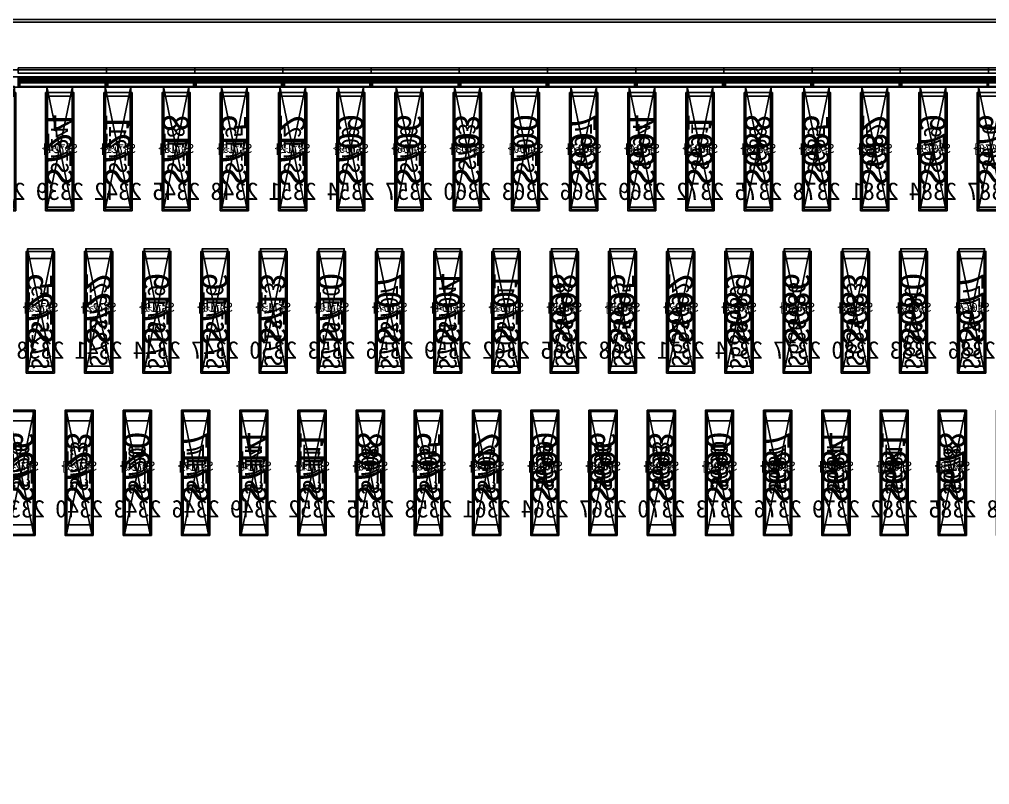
# Model space of a CAD drawing. Header units: millimetres. Extents: x 427 to 2444, y 137 to 817.
# Drawn here: x 1140.997 to 1141.547, y 301.218 to 301.651 of the extents above; entities that cross this region are included whole.
import ezdxf
from ezdxf.enums import TextEntityAlignment as Align

# ---------------------------------------------------------------- set-up
doc = ezdxf.new("R2010")
doc.units = ezdxf.units.MM
for name, color, linetype in [('L0', 211, 'Continuous'), ('L102', 91, 'Continuous'), ('L114', 213, 'Continuous'), ('L240', 60, 'Continuous'), ('L241', 200, 'Continuous'), ('L242', 51, 'Continuous'), ('L245', 53, 'Continuous'), ('L246', 93, 'Continuous'), ('L247', 13, 'Continuous'), ('L59', 140, 'Continuous'), ('L63', 4, 'Continuous'), ('L98', 150, 'Continuous')]:
    doc.layers.add(name, color=color, linetype=linetype)
doc.styles.add('txt', font='simhei.ttf')

# ---------------------------------------------------------------- blocks, each defined once
blk = doc.blocks.new('HX8394_F_PAD')
at = {"layer": 'L0'}
blk.add_lwpolyline([(-13.86, -0.4025), (-13.86, 0.4025), (13.86, 0.4025), (13.86, -0.4025), (-13.86, -0.4025)], close=True, dxfattribs=at)
at = {"layer": 'L241'}
blk.add_lwpolyline([(-13.9, -0.435), (-13.9, 0.435), (13.9, 0.435), (13.9, -0.435), (-13.9, -0.435)], close=True, dxfattribs=at)
at = {"layer": 'L242'}
for points in [[(-5.908, 0.3285), (-5.9095, 0.33), (-5.9095, 0.392), (-5.908, 0.3935), (-5.895, 0.3935), (-5.8935, 0.392), (-5.8935, 0.33), (-5.895, 0.3285), (-5.908, 0.3285)], [(-5.875, 0.3285), (-5.8765, 0.33), (-5.8765, 0.392), (-5.875, 0.3935), (-5.862, 0.3935), (-5.8605, 0.392), (-5.8605, 0.33), (-5.862, 0.3285), (-5.875, 0.3285)], [(-5.842, 0.3285), (-5.8435, 0.33), (-5.8435, 0.392), (-5.842, 0.3935), (-5.829, 0.3935), (-5.8275, 0.392), (-5.8275, 0.33), (-5.829, 0.3285), (-5.842, 0.3285)], [(-5.809, 0.3285), (-5.8105, 0.33), (-5.8105, 0.392), (-5.809, 0.3935), (-5.796, 0.3935), (-5.7945, 0.392), (-5.7945, 0.33), (-5.796, 0.3285), (-5.809, 0.3285)], [(-5.776, 0.3285), (-5.7775, 0.33), (-5.7775, 0.392), (-5.776, 0.3935), (-5.763, 0.3935), (-5.7615, 0.392), (-5.7615, 0.33), (-5.763, 0.3285), (-5.776, 0.3285)], [(-5.743, 0.3285), (-5.7445, 0.33), (-5.7445, 0.392), (-5.743, 0.3935), (-5.73, 0.3935), (-5.7285, 0.392), (-5.7285, 0.33), (-5.73, 0.3285), (-5.743, 0.3285)], [(-5.71, 0.3285), (-5.7115, 0.33), (-5.7115, 0.392), (-5.71, 0.3935), (-5.697, 0.3935), (-5.6955, 0.392), (-5.6955, 0.33), (-5.697, 0.3285), (-5.71, 0.3285)], [(-5.677, 0.3285), (-5.6785, 0.33), (-5.6785, 0.392), (-5.677, 0.3935), (-5.664, 0.3935), (-5.6625, 0.392), (-5.6625, 0.33), (-5.664, 0.3285), (-5.677, 0.3285)], [(-5.644, 0.3285), (-5.6455, 0.33), (-5.6455, 0.392), (-5.644, 0.3935), (-5.631, 0.3935), (-5.6295, 0.392), (-5.6295, 0.33), (-5.631, 0.3285), (-5.644, 0.3285)], [(-5.611, 0.3285), (-5.6125, 0.33), (-5.6125, 0.392), (-5.611, 0.3935), (-5.598, 0.3935), (-5.5965, 0.392), (-5.5965, 0.33), (-5.598, 0.3285), (-5.611, 0.3285)], [(-5.578, 0.3285), (-5.5795, 0.33), (-5.5795, 0.392), (-5.578, 0.3935), (-5.565, 0.3935), (-5.5635, 0.392), (-5.5635, 0.33), (-5.565, 0.3285), (-5.578, 0.3285)], [(-5.545, 0.3285), (-5.5465, 0.33), (-5.5465, 0.392), (-5.545, 0.3935), (-5.532, 0.3935), (-5.5305, 0.392), (-5.5305, 0.33), (-5.532, 0.3285), (-5.545, 0.3285)], [(-5.512, 0.3285), (-5.5135, 0.33), (-5.5135, 0.392), (-5.512, 0.3935), (-5.499, 0.3935), (-5.4975, 0.392), (-5.4975, 0.33), (-5.499, 0.3285), (-5.512, 0.3285)], [(-5.479, 0.3285), (-5.4805, 0.33), (-5.4805, 0.392), (-5.479, 0.3935), (-5.466, 0.3935), (-5.4645, 0.392), (-5.4645, 0.33), (-5.466, 0.3285), (-5.479, 0.3285)], [(-5.446, 0.3285), (-5.4475, 0.33), (-5.4475, 0.392), (-5.446, 0.3935), (-5.433, 0.3935), (-5.4315, 0.392), (-5.4315, 0.33), (-5.433, 0.3285), (-5.446, 0.3285)], [(-5.413, 0.3285), (-5.4145, 0.33), (-5.4145, 0.392), (-5.413, 0.3935), (-5.4, 0.3935), (-5.3985, 0.392), (-5.3985, 0.33), (-5.4, 0.3285), (-5.413, 0.3285)], [(-5.38, 0.3285), (-5.3815, 0.33), (-5.3815, 0.392), (-5.38, 0.3935), (-5.367, 0.3935), (-5.3655, 0.392), (-5.3655, 0.33), (-5.367, 0.3285), (-5.38, 0.3285)], [(-5.897, 0.2385), (-5.8985, 0.24), (-5.8985, 0.302), (-5.897, 0.3035), (-5.884, 0.3035), (-5.8825, 0.302), (-5.8825, 0.24), (-5.884, 0.2385), (-5.897, 0.2385)], [(-5.864, 0.2385), (-5.8655, 0.24), (-5.8655, 0.302), (-5.864, 0.3035), (-5.851, 0.3035), (-5.8495, 0.302), (-5.8495, 0.24), (-5.851, 0.2385), (-5.864, 0.2385)], [(-5.831, 0.2385), (-5.8325, 0.24), (-5.8325, 0.302), (-5.831, 0.3035), (-5.818, 0.3035), (-5.8165, 0.302), (-5.8165, 0.24), (-5.818, 0.2385), (-5.831, 0.2385)], [(-5.798, 0.2385), (-5.7995, 0.24), (-5.7995, 0.302), (-5.798, 0.3035), (-5.785, 0.3035), (-5.7835, 0.302), (-5.7835, 0.24), (-5.785, 0.2385), (-5.798, 0.2385)], [(-5.765, 0.2385), (-5.7665, 0.24), (-5.7665, 0.302), (-5.765, 0.3035), (-5.752, 0.3035), (-5.7505, 0.302), (-5.7505, 0.24), (-5.752, 0.2385), (-5.765, 0.2385)], [(-5.732, 0.2385), (-5.7335, 0.24), (-5.7335, 0.302), (-5.732, 0.3035), (-5.719, 0.3035), (-5.7175, 0.302), (-5.7175, 0.24), (-5.719, 0.2385), (-5.732, 0.2385)], [(-5.699, 0.2385), (-5.7005, 0.24), (-5.7005, 0.302), (-5.699, 0.3035), (-5.686, 0.3035), (-5.6845, 0.302), (-5.6845, 0.24), (-5.686, 0.2385), (-5.699, 0.2385)], [(-5.666, 0.2385), (-5.6675, 0.24), (-5.6675, 0.302), (-5.666, 0.3035), (-5.653, 0.3035), (-5.6515, 0.302), (-5.6515, 0.24), (-5.653, 0.2385), (-5.666, 0.2385)], [(-5.633, 0.2385), (-5.6345, 0.24), (-5.6345, 0.302), (-5.633, 0.3035), (-5.62, 0.3035), (-5.6185, 0.302), (-5.6185, 0.24), (-5.62, 0.2385), (-5.633, 0.2385)], [(-5.6, 0.2385), (-5.6015, 0.24), (-5.6015, 0.302), (-5.6, 0.3035), (-5.587, 0.3035), (-5.5855, 0.302), (-5.5855, 0.24), (-5.587, 0.2385), (-5.6, 0.2385)], [(-5.567, 0.2385), (-5.5685, 0.24), (-5.5685, 0.302), (-5.567, 0.3035), (-5.554, 0.3035), (-5.5525, 0.302), (-5.5525, 0.24), (-5.554, 0.2385), (-5.567, 0.2385)], [(-5.534, 0.2385), (-5.5355, 0.24), (-5.5355, 0.302), (-5.534, 0.3035), (-5.521, 0.3035), (-5.5195, 0.302), (-5.5195, 0.24), (-5.521, 0.2385), (-5.534, 0.2385)], [(-5.501, 0.2385), (-5.5025, 0.24), (-5.5025, 0.302), (-5.501, 0.3035), (-5.488, 0.3035), (-5.4865, 0.302), (-5.4865, 0.24), (-5.488, 0.2385), (-5.501, 0.2385)], [(-5.468, 0.2385), (-5.4695, 0.24), (-5.4695, 0.302), (-5.468, 0.3035), (-5.455, 0.3035), (-5.4535, 0.302), (-5.4535, 0.24), (-5.455, 0.2385), (-5.468, 0.2385)], [(-5.435, 0.2385), (-5.4365, 0.24), (-5.4365, 0.302), (-5.435, 0.3035), (-5.422, 0.3035), (-5.4205, 0.302), (-5.4205, 0.24), (-5.422, 0.2385), (-5.435, 0.2385)], [(-5.402, 0.2385), (-5.4035, 0.24), (-5.4035, 0.302), (-5.402, 0.3035), (-5.389, 0.3035), (-5.3875, 0.302), (-5.3875, 0.24), (-5.389, 0.2385), (-5.402, 0.2385)], [(-5.369, 0.2385), (-5.3705, 0.24), (-5.3705, 0.302), (-5.369, 0.3035), (-5.356, 0.3035), (-5.3545, 0.302), (-5.3545, 0.24), (-5.356, 0.2385), (-5.369, 0.2385)], [(-5.886, 0.1485), (-5.8875, 0.15), (-5.8875, 0.212), (-5.886, 0.2135), (-5.873, 0.2135), (-5.8715, 0.212), (-5.8715, 0.15), (-5.873, 0.1485), (-5.886, 0.1485)], [(-5.853, 0.1485), (-5.8545, 0.15), (-5.8545, 0.212), (-5.853, 0.2135), (-5.84, 0.2135), (-5.8385, 0.212), (-5.8385, 0.15), (-5.84, 0.1485), (-5.853, 0.1485)], [(-5.82, 0.1485), (-5.8215, 0.15), (-5.8215, 0.212), (-5.82, 0.2135), (-5.807, 0.2135), (-5.8055, 0.212), (-5.8055, 0.15), (-5.807, 0.1485), (-5.82, 0.1485)], [(-5.787, 0.1485), (-5.7885, 0.15), (-5.7885, 0.212), (-5.787, 0.2135), (-5.774, 0.2135), (-5.7725, 0.212), (-5.7725, 0.15), (-5.774, 0.1485), (-5.787, 0.1485)], [(-5.754, 0.1485), (-5.7555, 0.15), (-5.7555, 0.212), (-5.754, 0.2135), (-5.741, 0.2135), (-5.7395, 0.212), (-5.7395, 0.15), (-5.741, 0.1485), (-5.754, 0.1485)], [(-5.721, 0.1485), (-5.7225, 0.15), (-5.7225, 0.212), (-5.721, 0.2135), (-5.708, 0.2135), (-5.7065, 0.212), (-5.7065, 0.15), (-5.708, 0.1485), (-5.721, 0.1485)], [(-5.688, 0.1485), (-5.6895, 0.15), (-5.6895, 0.212), (-5.688, 0.2135), (-5.675, 0.2135), (-5.6735, 0.212), (-5.6735, 0.15), (-5.675, 0.1485), (-5.688, 0.1485)], [(-5.655, 0.1485), (-5.6565, 0.15), (-5.6565, 0.212), (-5.655, 0.2135), (-5.642, 0.2135), (-5.6405, 0.212), (-5.6405, 0.15), (-5.642, 0.1485), (-5.655, 0.1485)], [(-5.622, 0.1485), (-5.6235, 0.15), (-5.6235, 0.212), (-5.622, 0.2135), (-5.609, 0.2135), (-5.6075, 0.212), (-5.6075, 0.15), (-5.609, 0.1485), (-5.622, 0.1485)], [(-5.589, 0.1485), (-5.5905, 0.15), (-5.5905, 0.212), (-5.589, 0.2135), (-5.576, 0.2135), (-5.5745, 0.212), (-5.5745, 0.15), (-5.576, 0.1485), (-5.589, 0.1485)], [(-5.556, 0.1485), (-5.5575, 0.15), (-5.5575, 0.212), (-5.556, 0.2135), (-5.543, 0.2135), (-5.5415, 0.212), (-5.5415, 0.15), (-5.543, 0.1485), (-5.556, 0.1485)], [(-5.523, 0.1485), (-5.5245, 0.15), (-5.5245, 0.212), (-5.523, 0.2135), (-5.51, 0.2135), (-5.5085, 0.212), (-5.5085, 0.15), (-5.51, 0.1485), (-5.523, 0.1485)], [(-5.49, 0.1485), (-5.4915, 0.15), (-5.4915, 0.212), (-5.49, 0.2135), (-5.477, 0.2135), (-5.4755, 0.212), (-5.4755, 0.15), (-5.477, 0.1485), (-5.49, 0.1485)], [(-5.457, 0.1485), (-5.4585, 0.15), (-5.4585, 0.212), (-5.457, 0.2135), (-5.444, 0.2135), (-5.4425, 0.212), (-5.4425, 0.15), (-5.444, 0.1485), (-5.457, 0.1485)], [(-5.424, 0.1485), (-5.4255, 0.15), (-5.4255, 0.212), (-5.424, 0.2135), (-5.411, 0.2135), (-5.4095, 0.212), (-5.4095, 0.15), (-5.411, 0.1485), (-5.424, 0.1485)], [(-5.391, 0.1485), (-5.3925, 0.15), (-5.3925, 0.212), (-5.391, 0.2135), (-5.378, 0.2135), (-5.3765, 0.212), (-5.3765, 0.15), (-5.378, 0.1485), (-5.391, 0.1485)], [(-5.358, 0.1485), (-5.3595, 0.15), (-5.3595, 0.212), (-5.358, 0.2135), (-5.345, 0.2135), (-5.3435, 0.212), (-5.3435, 0.15), (-5.345, 0.1485), (-5.358, 0.1485)]]:
    blk.add_lwpolyline(points, close=True, dxfattribs=at)
at = {"layer": 'L247', "style": 'txt'}
for s, p in [('S676', (-5.9015, 0.362666)), ('S682', (-5.8355, 0.362666)), ('S691', (-5.7365, 0.362666)), ('S694', (-5.7035, 0.362666)), ('S697', (-5.6705, 0.362666)), ('S703', (-5.6045, 0.362666)), ('S724', (-5.3735, 0.361)), ('S679', (-5.8685, 0.361)), ('S685', (-5.8025, 0.361)), ('S688', (-5.7695, 0.361)), ('S700', (-5.6375, 0.361)), ('S706', (-5.5715, 0.361)), ('S709', (-5.5385, 0.361)), ('S712', (-5.5055, 0.361)), ('S715', (-5.4725, 0.361)), ('S718', (-5.4395, 0.361)), ('S721', (-5.4065, 0.361)), ('S677', (-5.8905, 0.271)), ('S680', (-5.8575, 0.271)), ('S683', (-5.8245, 0.272666)), ('S686', (-5.7915, 0.272666)), ('S689', (-5.7585, 0.271)), ('S692', (-5.7255, 0.272666)), ('S695', (-5.6925, 0.272666)), ('S698', (-5.6595, 0.272666)), ('S701', (-5.6265, 0.271)), ('S704', (-5.5935, 0.271)), ('S707', (-5.5605, 0.271)), ('S710', (-5.5275, 0.271)), ('S713', (-5.4945, 0.272666)), ('S716', (-5.4615, 0.271)), ('S719', (-5.4285, 0.271)), ('S722', (-5.3955, 0.272666)), ('S725', (-5.3625, 0.271)), ('S678', (-5.8795, 0.181)), ('S681', (-5.8465, 0.181)), ('S684', (-5.8135, 0.181)), ('S687', (-5.7805, 0.181)), ('S690', (-5.7475, 0.182666)), ('S693', (-5.7145, 0.182666)), ('S696', (-5.6815, 0.182666)), ('S699', (-5.6485, 0.182666)), ('S702', (-5.6155, 0.181)), ('S705', (-5.5825, 0.181)), ('S708', (-5.5495, 0.181)), ('S711', (-5.5165, 0.181)), ('S714', (-5.4835, 0.181)), ('S717', (-5.4505, 0.181)), ('S720', (-5.4175, 0.181)), ('S723', (-5.3845, 0.182666)), ('S726', (-5.3515, 0.182666))]:
    blk.add_text(s, height=0.01, rotation=90, dxfattribs=at).set_placement(p, align=Align.MIDDLE_CENTER)
blk = doc.blocks.new('NTBUMP_65X16')
at = {"layer": 'L242'}
blk.add_lwpolyline([(-0.008, -0.0325), (-0.008, 0.0325), (0.008, 0.0325), (0.008, -0.0325), (-0.008, -0.0325)], close=True, dxfattribs=at)
blk = doc.blocks.new('ILI9881C_AA_NTBUMP_PM_875UM')
at = {"layer": 'L241'}
blk.add_lwpolyline([(-13.92, -0.4375), (-13.92, 0.4375), (13.92, 0.4375), (13.92, -0.4375), (-13.92, -0.4375)], close=True, dxfattribs=at)
at = {"rotation": 180}
for p in [(-5.9015, 0.365), (-5.8685, 0.365), (-5.8355, 0.365), (-5.8025, 0.365), (-5.7695, 0.365), (-5.7365, 0.365), (-5.7035, 0.365), (-5.6705, 0.365), (-5.6375, 0.365), (-5.6045, 0.365), (-5.5715, 0.365), (-5.5385, 0.365), (-5.5055, 0.365), (-5.4725, 0.365), (-5.4395, 0.365), (-5.4065, 0.365), (-5.3735, 0.365), (-5.8905, 0.275), (-5.8575, 0.275), (-5.8245, 0.275), (-5.7915, 0.275), (-5.7585, 0.275), (-5.7255, 0.275), (-5.6925, 0.275), (-5.6595, 0.275), (-5.6265, 0.275), (-5.5935, 0.275), (-5.5605, 0.275), (-5.5275, 0.275), (-5.4945, 0.275), (-5.4615, 0.275), (-5.4285, 0.275), (-5.3955, 0.275), (-5.3625, 0.275), (-5.8795, 0.185), (-5.8465, 0.185), (-5.8135, 0.185), (-5.7805, 0.185), (-5.7475, 0.185), (-5.7145, 0.185), (-5.6815, 0.185), (-5.6485, 0.185), (-5.6155, 0.185), (-5.5825, 0.185), (-5.5495, 0.185), (-5.5165, 0.185), (-5.4835, 0.185), (-5.4505, 0.185), (-5.4175, 0.185), (-5.3845, 0.185), (-5.3515, 0.185)]:
    blk.add_blockref('NTBUMP_65X16', p, dxfattribs=at)
at = {"layer": 'L246', "style": 'txt'}
for s, p in [('S676', (-5.9015, 0.365)), ('S679', (-5.8685, 0.365)), ('S682', (-5.8355, 0.365)), ('S685', (-5.8025, 0.365)), ('S688', (-5.7695, 0.365)), ('S691', (-5.7365, 0.365)), ('S694', (-5.7035, 0.365)), ('S697', (-5.6705, 0.365)), ('S700', (-5.6375, 0.365)), ('S703', (-5.6045, 0.365)), ('S706', (-5.5715, 0.365)), ('S709', (-5.5385, 0.365)), ('S712', (-5.5055, 0.365)), ('S715', (-5.4725, 0.365)), ('S718', (-5.4395, 0.365)), ('S721', (-5.4065, 0.365)), ('S724', (-5.3735, 0.365)), ('S677', (-5.8905, 0.275)), ('S680', (-5.8575, 0.275)), ('S683', (-5.8245, 0.275)), ('S686', (-5.7915, 0.275)), ('S689', (-5.7585, 0.275)), ('S692', (-5.7255, 0.275)), ('S695', (-5.6925, 0.275)), ('S698', (-5.6595, 0.275)), ('S701', (-5.6265, 0.275)), ('S704', (-5.5935, 0.275)), ('S707', (-5.5605, 0.275)), ('S710', (-5.5275, 0.275)), ('S713', (-5.4945, 0.275)), ('S716', (-5.4615, 0.275)), ('S719', (-5.4285, 0.275)), ('S722', (-5.3955, 0.275)), ('S725', (-5.3625, 0.275)), ('S678', (-5.8795, 0.185)), ('S681', (-5.8465, 0.185)), ('S684', (-5.8135, 0.185)), ('S687', (-5.7805, 0.185)), ('S690', (-5.7475, 0.185)), ('S693', (-5.7145, 0.185)), ('S696', (-5.6815, 0.185)), ('S699', (-5.6485, 0.185)), ('S702', (-5.6155, 0.185)), ('S705', (-5.5825, 0.185)), ('S708', (-5.5495, 0.185)), ('S711', (-5.5165, 0.185)), ('S714', (-5.4835, 0.185)), ('S717', (-5.4505, 0.185)), ('S720', (-5.4175, 0.185)), ('S723', (-5.3845, 0.185)), ('S726', (-5.3515, 0.185))]:
    blk.add_text(s, height=0.015, rotation=90, dxfattribs=at).set_placement(p, align=Align.MIDDLE_CENTER)
for s, p in [('2387', (-5.9015, 0.341666)), ('2384', (-5.8685, 0.341666)), ('2381', (-5.8355, 0.341666)), ('2378', (-5.8025, 0.341666)), ('2375', (-5.7695, 0.341666)), ('2372', (-5.7365, 0.341666)), ('2369', (-5.7035, 0.341666)), ('2366', (-5.6705, 0.341666)), ('2363', (-5.6375, 0.341666)), ('2360', (-5.6045, 0.341666)), ('2357', (-5.5715, 0.341666)), ('2354', (-5.5385, 0.341666)), ('2351', (-5.5055, 0.341666)), ('2348', (-5.4725, 0.341666)), ('2345', (-5.4395, 0.341666)), ('2342', (-5.4065, 0.341666)), ('2339', (-5.3735, 0.341666)), ('2336', (-5.3405, 0.341666)), ('2386', (-5.8905, 0.251666)), ('2383', (-5.8575, 0.251666)), ('2380', (-5.8245, 0.251666)), ('2377', (-5.7915, 0.251666)), ('2374', (-5.7585, 0.251666)), ('2371', (-5.7255, 0.251666)), ('2368', (-5.6925, 0.251666)), ('2365', (-5.6595, 0.251666)), ('2362', (-5.6265, 0.251666)), ('2359', (-5.5935, 0.251666)), ('2356', (-5.5605, 0.251666)), ('2353', (-5.5275, 0.251666)), ('2350', (-5.4945, 0.251666)), ('2347', (-5.4615, 0.251666)), ('2344', (-5.4285, 0.251666)), ('2341', (-5.3955, 0.251666)), ('2338', (-5.3625, 0.251666)), ('2388', (-5.9125, 0.161666)), ('2385', (-5.8795, 0.161666)), ('2382', (-5.8465, 0.161666)), ('2379', (-5.8135, 0.161666)), ('2376', (-5.7805, 0.161666)), ('2373', (-5.7475, 0.161666)), ('2370', (-5.7145, 0.161666)), ('2367', (-5.6815, 0.161666)), ('2364', (-5.6485, 0.161666)), ('2361', (-5.6155, 0.161666)), ('2358', (-5.5825, 0.161666)), ('2355', (-5.5495, 0.161666)), ('2352', (-5.5165, 0.161666)), ('2349', (-5.4835, 0.161666)), ('2346', (-5.4505, 0.161666)), ('2343', (-5.4175, 0.161666)), ('2340', (-5.3845, 0.161666)), ('2337', (-5.3515, 0.161666))]:
    blk.add_text(s, height=0.01, dxfattribs=at).set_placement(p, align=Align.MIDDLE_CENTER)
blk = doc.blocks.new('OUT_3BUMP')
at = {"layer": 'L242'}
for points in [[(0, 0.206), (0, 0.271), (0.016, 0.271), (0.016, 0.206), (0, 0.206)], [(0.011, 0.116), (0.011, 0.181), (0.027, 0.181), (0.027, 0.116), (0.011, 0.116)], [(0.022, 0.026), (0.022, 0.091), (0.038, 0.091), (0.038, 0.026), (0.022, 0.026)]]:
    blk.add_lwpolyline(points, close=True, dxfattribs=at)
blk = doc.blocks.new('JD9365Z_PAD_20170829_Y880')
at = {"layer": 'L241'}
blk.add_lwpolyline([(-13.95, -0.41), (-13.95, 0.41), (13.95, 0.41), (13.95, -0.41), (-13.95, -0.41)], close=True, dxfattribs=at)
at = {"row_count": 1, "column_count": 372, "row_spacing": 0.245, "column_spacing": 0.033}
blk.add_blockref('OUT_3BUMP', (-13.6645, 0.13), dxfattribs=at)
at = {"layer": 'L240', "style": 'txt'}
for s, p in [('S[676]', (-5.9015, 0.369333)), ('S[679]', (-5.8685, 0.369333)), ('S[682]', (-5.8355, 0.369333)), ('S[685]', (-5.8025, 0.369333)), ('S[688]', (-5.7695, 0.369333)), ('S[691]', (-5.7365, 0.369333)), ('S[694]', (-5.7035, 0.369333)), ('S[697]', (-5.6705, 0.369333)), ('S[700]', (-5.6375, 0.369333)), ('S[703]', (-5.6045, 0.369333)), ('S[706]', (-5.5715, 0.369333)), ('S[709]', (-5.5385, 0.369333)), ('S[712]', (-5.5055, 0.369333)), ('S[715]', (-5.4725, 0.369333)), ('S[718]', (-5.4395, 0.369333)), ('S[721]', (-5.4065, 0.369333)), ('S[724]', (-5.3735, 0.369333)), ('S[677]', (-5.8905, 0.279333)), ('S[680]', (-5.8575, 0.279333)), ('S[683]', (-5.8245, 0.279333)), ('S[686]', (-5.7915, 0.279333)), ('S[689]', (-5.7585, 0.279333)), ('S[692]', (-5.7255, 0.279333)), ('S[695]', (-5.6925, 0.279333)), ('S[698]', (-5.6595, 0.279333)), ('S[701]', (-5.6265, 0.279333)), ('S[704]', (-5.5935, 0.279333)), ('S[707]', (-5.5605, 0.279333)), ('S[710]', (-5.5275, 0.279333)), ('S[713]', (-5.4945, 0.279333)), ('S[716]', (-5.4615, 0.279333)), ('S[719]', (-5.4285, 0.279333)), ('S[722]', (-5.3955, 0.279333)), ('S[725]', (-5.3625, 0.279333)), ('S[678]', (-5.8795, 0.189333)), ('S[681]', (-5.8465, 0.189333)), ('S[684]', (-5.8135, 0.189333)), ('S[687]', (-5.7805, 0.189333)), ('S[690]', (-5.7475, 0.189333)), ('S[693]', (-5.7145, 0.189333)), ('S[696]', (-5.6815, 0.189333)), ('S[699]', (-5.6485, 0.189333)), ('S[702]', (-5.6155, 0.189333)), ('S[705]', (-5.5825, 0.189333)), ('S[708]', (-5.5495, 0.189333)), ('S[711]', (-5.5165, 0.189333)), ('S[714]', (-5.4835, 0.189333)), ('S[717]', (-5.4505, 0.189333)), ('S[720]', (-5.4175, 0.189333)), ('S[723]', (-5.3845, 0.189333)), ('S[726]', (-5.3515, 0.189333))]:
    blk.add_text(s, height=0.005, dxfattribs=at).set_placement(p, align=Align.MIDDLE_CENTER)
blk = doc.blocks.new('NV3052C3P_BUMP_ORI_20190911')
at = {"layer": 'L241'}
blk.add_lwpolyline([(-13.8, -0.398), (-13.8, 0.398), (13.8, 0.398), (13.8, -0.398), (-13.8, -0.398)], close=True, dxfattribs=at)
at = {"layer": 'L242'}
for points in [[(-5.9095, 0.32), (-5.9095, 0.385), (-5.8935, 0.385), (-5.8935, 0.32), (-5.9095, 0.32)], [(-5.8765, 0.32), (-5.8765, 0.385), (-5.8605, 0.385), (-5.8605, 0.32), (-5.8765, 0.32)], [(-5.8435, 0.32), (-5.8435, 0.385), (-5.8275, 0.385), (-5.8275, 0.32), (-5.8435, 0.32)], [(-5.8105, 0.32), (-5.8105, 0.385), (-5.7945, 0.385), (-5.7945, 0.32), (-5.8105, 0.32)], [(-5.7775, 0.32), (-5.7775, 0.385), (-5.7615, 0.385), (-5.7615, 0.32), (-5.7775, 0.32)], [(-5.7445, 0.32), (-5.7445, 0.385), (-5.7285, 0.385), (-5.7285, 0.32), (-5.7445, 0.32)], [(-5.7115, 0.32), (-5.7115, 0.385), (-5.6955, 0.385), (-5.6955, 0.32), (-5.7115, 0.32)], [(-5.6785, 0.32), (-5.6785, 0.385), (-5.6625, 0.385), (-5.6625, 0.32), (-5.6785, 0.32)], [(-5.6455, 0.32), (-5.6455, 0.385), (-5.6295, 0.385), (-5.6295, 0.32), (-5.6455, 0.32)], [(-5.6125, 0.32), (-5.6125, 0.385), (-5.5965, 0.385), (-5.5965, 0.32), (-5.6125, 0.32)], [(-5.5795, 0.32), (-5.5795, 0.385), (-5.5635, 0.385), (-5.5635, 0.32), (-5.5795, 0.32)], [(-5.5465, 0.32), (-5.5465, 0.385), (-5.5305, 0.385), (-5.5305, 0.32), (-5.5465, 0.32)], [(-5.5135, 0.32), (-5.5135, 0.385), (-5.4975, 0.385), (-5.4975, 0.32), (-5.5135, 0.32)], [(-5.4805, 0.32), (-5.4805, 0.385), (-5.4645, 0.385), (-5.4645, 0.32), (-5.4805, 0.32)], [(-5.4475, 0.32), (-5.4475, 0.385), (-5.4315, 0.385), (-5.4315, 0.32), (-5.4475, 0.32)], [(-5.4145, 0.32), (-5.4145, 0.385), (-5.3985, 0.385), (-5.3985, 0.32), (-5.4145, 0.32)], [(-5.3815, 0.32), (-5.3815, 0.385), (-5.3655, 0.385), (-5.3655, 0.32), (-5.3815, 0.32)], [(-5.8985, 0.23), (-5.8985, 0.295), (-5.8825, 0.295), (-5.8825, 0.23), (-5.8985, 0.23)], [(-5.8655, 0.23), (-5.8655, 0.295), (-5.8495, 0.295), (-5.8495, 0.23), (-5.8655, 0.23)], [(-5.8325, 0.23), (-5.8325, 0.295), (-5.8165, 0.295), (-5.8165, 0.23), (-5.8325, 0.23)], [(-5.7995, 0.23), (-5.7995, 0.295), (-5.7835, 0.295), (-5.7835, 0.23), (-5.7995, 0.23)], [(-5.7665, 0.23), (-5.7665, 0.295), (-5.7505, 0.295), (-5.7505, 0.23), (-5.7665, 0.23)], [(-5.7335, 0.23), (-5.7335, 0.295), (-5.7175, 0.295), (-5.7175, 0.23), (-5.7335, 0.23)], [(-5.7005, 0.23), (-5.7005, 0.295), (-5.6845, 0.295), (-5.6845, 0.23), (-5.7005, 0.23)], [(-5.6675, 0.23), (-5.6675, 0.295), (-5.6515, 0.295), (-5.6515, 0.23), (-5.6675, 0.23)], [(-5.6345, 0.23), (-5.6345, 0.295), (-5.6185, 0.295), (-5.6185, 0.23), (-5.6345, 0.23)], [(-5.6015, 0.23), (-5.6015, 0.295), (-5.5855, 0.295), (-5.5855, 0.23), (-5.6015, 0.23)], [(-5.5685, 0.23), (-5.5685, 0.295), (-5.5525, 0.295), (-5.5525, 0.23), (-5.5685, 0.23)], [(-5.5355, 0.23), (-5.5355, 0.295), (-5.5195, 0.295), (-5.5195, 0.23), (-5.5355, 0.23)], [(-5.5025, 0.23), (-5.5025, 0.295), (-5.4865, 0.295), (-5.4865, 0.23), (-5.5025, 0.23)], [(-5.4695, 0.23), (-5.4695, 0.295), (-5.4535, 0.295), (-5.4535, 0.23), (-5.4695, 0.23)], [(-5.4365, 0.23), (-5.4365, 0.295), (-5.4205, 0.295), (-5.4205, 0.23), (-5.4365, 0.23)], [(-5.4035, 0.23), (-5.4035, 0.295), (-5.3875, 0.295), (-5.3875, 0.23), (-5.4035, 0.23)], [(-5.3705, 0.23), (-5.3705, 0.295), (-5.3545, 0.295), (-5.3545, 0.23), (-5.3705, 0.23)], [(-5.8875, 0.14), (-5.8875, 0.205), (-5.8715, 0.205), (-5.8715, 0.14), (-5.8875, 0.14)], [(-5.8545, 0.14), (-5.8545, 0.205), (-5.8385, 0.205), (-5.8385, 0.14), (-5.8545, 0.14)], [(-5.8215, 0.14), (-5.8215, 0.205), (-5.8055, 0.205), (-5.8055, 0.14), (-5.8215, 0.14)], [(-5.7885, 0.14), (-5.7885, 0.205), (-5.7725, 0.205), (-5.7725, 0.14), (-5.7885, 0.14)], [(-5.7555, 0.14), (-5.7555, 0.205), (-5.7395, 0.205), (-5.7395, 0.14), (-5.7555, 0.14)], [(-5.7225, 0.14), (-5.7225, 0.205), (-5.7065, 0.205), (-5.7065, 0.14), (-5.7225, 0.14)], [(-5.6895, 0.14), (-5.6895, 0.205), (-5.6735, 0.205), (-5.6735, 0.14), (-5.6895, 0.14)], [(-5.6565, 0.14), (-5.6565, 0.205), (-5.6405, 0.205), (-5.6405, 0.14), (-5.6565, 0.14)], [(-5.6235, 0.14), (-5.6235, 0.205), (-5.6075, 0.205), (-5.6075, 0.14), (-5.6235, 0.14)], [(-5.5905, 0.14), (-5.5905, 0.205), (-5.5745, 0.205), (-5.5745, 0.14), (-5.5905, 0.14)], [(-5.5575, 0.14), (-5.5575, 0.205), (-5.5415, 0.205), (-5.5415, 0.14), (-5.5575, 0.14)], [(-5.5245, 0.14), (-5.5245, 0.205), (-5.5085, 0.205), (-5.5085, 0.14), (-5.5245, 0.14)], [(-5.4915, 0.14), (-5.4915, 0.205), (-5.4755, 0.205), (-5.4755, 0.14), (-5.4915, 0.14)], [(-5.4585, 0.14), (-5.4585, 0.205), (-5.4425, 0.205), (-5.4425, 0.14), (-5.4585, 0.14)], [(-5.4255, 0.14), (-5.4255, 0.205), (-5.4095, 0.205), (-5.4095, 0.14), (-5.4255, 0.14)], [(-5.3925, 0.14), (-5.3925, 0.205), (-5.3765, 0.205), (-5.3765, 0.14), (-5.3925, 0.14)], [(-5.3595, 0.14), (-5.3595, 0.205), (-5.3435, 0.205), (-5.3435, 0.14), (-5.3595, 0.14)]]:
    blk.add_lwpolyline(points, close=True, dxfattribs=at)
at = {"layer": 'L245', "style": 'txt'}
for s, p in [('S<676>', (-5.901527, 0.353333)), ('S<679>', (-5.868527, 0.353333)), ('S<682>', (-5.835527, 0.353333)), ('S<685>', (-5.802527, 0.353333)), ('S<688>', (-5.769527, 0.353333)), ('S<691>', (-5.736527, 0.353333)), ('S<694>', (-5.703527, 0.353333)), ('S<697>', (-5.670527, 0.353333)), ('S<700>', (-5.637527, 0.353333)), ('S<703>', (-5.604527, 0.353333)), ('S<706>', (-5.571527, 0.353333)), ('S<709>', (-5.538527, 0.353333)), ('S<712>', (-5.505527, 0.353333)), ('S<715>', (-5.472527, 0.353333)), ('S<718>', (-5.439527, 0.353333)), ('S<721>', (-5.406527, 0.353333)), ('S<724>', (-5.373527, 0.353333)), ('S<677>', (-5.890527, 0.263333)), ('S<680>', (-5.857527, 0.263333)), ('S<683>', (-5.824527, 0.263333)), ('S<686>', (-5.791527, 0.263333)), ('S<689>', (-5.758527, 0.263333)), ('S<692>', (-5.725527, 0.263333)), ('S<695>', (-5.692527, 0.263333)), ('S<698>', (-5.659527, 0.263333)), ('S<701>', (-5.626527, 0.263333)), ('S<704>', (-5.593527, 0.263333)), ('S<707>', (-5.560527, 0.263333)), ('S<710>', (-5.527527, 0.263333)), ('S<713>', (-5.494527, 0.263333)), ('S<716>', (-5.461527, 0.263333)), ('S<719>', (-5.428527, 0.263333)), ('S<722>', (-5.395527, 0.263333)), ('S<725>', (-5.362527, 0.263333)), ('S<678>', (-5.879527, 0.173333)), ('S<681>', (-5.846527, 0.173333)), ('S<684>', (-5.813527, 0.173333)), ('S<687>', (-5.780527, 0.173333)), ('S<690>', (-5.747527, 0.173333)), ('S<693>', (-5.714527, 0.173333)), ('S<696>', (-5.681527, 0.173333)), ('S<699>', (-5.648527, 0.173333)), ('S<702>', (-5.615527, 0.173333)), ('S<705>', (-5.582527, 0.173333)), ('S<708>', (-5.549527, 0.173333)), ('S<711>', (-5.516527, 0.173333)), ('S<714>', (-5.483527, 0.173333)), ('S<717>', (-5.450527, 0.173333)), ('S<720>', (-5.417527, 0.173333)), ('S<723>', (-5.384527, 0.173333)), ('S<726>', (-5.351527, 0.173333))]:
    blk.add_text(s, height=0.005, dxfattribs=at).set_placement(p, align=Align.MIDDLE_CENTER)
blk = doc.blocks.new('BUMP_14_65')
at = {"layer": 'L242'}
blk.add_lwpolyline([(-0.007, -0.022), (-0.007, 0.043), (0.007, 0.043), (0.007, -0.022), (-0.007, -0.022)], close=True, dxfattribs=at)
blk = doc.blocks.new('FL11283_A_OTHER')
at = {"layer": 'L102'}
blk.add_lwpolyline([(-13.86, 0), (-13.86, 0.41), (0, 0.41), (0, 0), (-13.86, 0)], close=True, dxfattribs=at)
at = {"layer": 'L241'}
blk.add_lwpolyline([(-13.86, -0.41), (-13.86, 0.41), (13.86, 0.41), (13.86, 0.404), (-13.854, 0.404), (-13.854, -0.404), (13.854, -0.404), (13.854, 0.404), (13.86, 0.404), (13.86, -0.41), (-13.86, -0.41)], close=True, dxfattribs=at)
at = {"layer": 'L59'}
blk.add_lwpolyline([(-13.86, -0.41), (-13.86, 0.41), (13.86, 0.41), (13.86, -0.41), (-13.86, -0.41)], close=True, dxfattribs=at)
for p in [(-5.9015, 0.358), (-5.8685, 0.358), (-5.8355, 0.358), (-5.8025, 0.358), (-5.7695, 0.358), (-5.7365, 0.358), (-5.7035, 0.358), (-5.6705, 0.358), (-5.6375, 0.358), (-5.6045, 0.358), (-5.5715, 0.358), (-5.5385, 0.358), (-5.5055, 0.358), (-5.4725, 0.358), (-5.4395, 0.358), (-5.4065, 0.358), (-5.3735, 0.358), (-5.8905, 0.268), (-5.8575, 0.268), (-5.8245, 0.268), (-5.7915, 0.268), (-5.7585, 0.268), (-5.7255, 0.268), (-5.6925, 0.268), (-5.6595, 0.268), (-5.6265, 0.268), (-5.5935, 0.268), (-5.5605, 0.268), (-5.5275, 0.268), (-5.4945, 0.268), (-5.4615, 0.268), (-5.4285, 0.268), (-5.3955, 0.268), (-5.3625, 0.268), (-5.8795, 0.178), (-5.8465, 0.178), (-5.8135, 0.178), (-5.7805, 0.178), (-5.7475, 0.178), (-5.7145, 0.178), (-5.6815, 0.178), (-5.6485, 0.178), (-5.6155, 0.178), (-5.5825, 0.178), (-5.5495, 0.178), (-5.5165, 0.178), (-5.4835, 0.178), (-5.4505, 0.178), (-5.4175, 0.178), (-5.3845, 0.178), (-5.3515, 0.178)]:
    blk.add_blockref('BUMP_14_65', p)
at = {"layer": 'L102', "style": 'txt'}
for s, p in [('S676', (-5.9015, 0.370166)), ('S679', (-5.8685, 0.3685)), ('S682', (-5.8355, 0.370166)), ('S685', (-5.8025, 0.3685)), ('S688', (-5.7695, 0.3685)), ('S691', (-5.7365, 0.370166)), ('S694', (-5.7035, 0.370166)), ('S697', (-5.6705, 0.370166)), ('S700', (-5.6375, 0.3685)), ('S703', (-5.6045, 0.370166)), ('S706', (-5.5715, 0.3685)), ('S709', (-5.5385, 0.3685)), ('S712', (-5.5055, 0.3685)), ('S715', (-5.4725, 0.3685)), ('S718', (-5.4395, 0.3685)), ('S721', (-5.4065, 0.3685)), ('S724', (-5.3735, 0.3685)), ('S677', (-5.8905, 0.2575)), ('S680', (-5.8575, 0.2575)), ('S683', (-5.8245, 0.259166)), ('S686', (-5.7915, 0.259166)), ('S689', (-5.7585, 0.2575)), ('S692', (-5.7255, 0.259166)), ('S695', (-5.6925, 0.259166)), ('S698', (-5.6595, 0.259166)), ('S701', (-5.6265, 0.2575)), ('S704', (-5.5935, 0.2575)), ('S707', (-5.5605, 0.2575)), ('S710', (-5.5275, 0.2575)), ('S713', (-5.4945, 0.259166)), ('S716', (-5.4615, 0.2575)), ('S719', (-5.4285, 0.2575)), ('S722', (-5.3955, 0.259166)), ('S725', (-5.3625, 0.2575)), ('S678', (-5.8795, 0.1865)), ('S681', (-5.8465, 0.1865)), ('S684', (-5.8135, 0.1865)), ('S687', (-5.7805, 0.1865)), ('S690', (-5.7475, 0.188166)), ('S693', (-5.7145, 0.188166)), ('S696', (-5.6815, 0.188166)), ('S699', (-5.6485, 0.188166)), ('S702', (-5.6155, 0.1865)), ('S705', (-5.5825, 0.1865)), ('S708', (-5.5495, 0.1865)), ('S711', (-5.5165, 0.1865)), ('S714', (-5.4835, 0.1865)), ('S717', (-5.4505, 0.1865)), ('S720', (-5.4175, 0.1865)), ('S723', (-5.3845, 0.188166)), ('S726', (-5.3515, 0.188166))]:
    blk.add_text(s, height=0.01, rotation=90, dxfattribs=at).set_placement(p, align=Align.MIDDLE_CENTER)
blk = doc.blocks.new('GC9702_LCDPAD_BUMP')
at = {"layer": 'L242'}
blk.add_lwpolyline([(-0.008, -0.0325), (-0.008, 0.0325), (0.008, 0.0325), (0.008, -0.0325), (-0.008, -0.0325)], close=True, dxfattribs=at)
blk = doc.blocks.new('GC9702_BUMP_NOCOMPENSATION')
at = {"layer": 'L114', "const_width": 0.004}
for points in [[(-5.95, 0.378), (-5.9, 0.378)], [(-5.95, 0.378), (-5.9, 0.378)], [(-5.95, 0.378), (-5.9, 0.378)], [(-5.95, 0.378), (-5.9, 0.378)], [(-5.9, 0.378), (-5.85, 0.378)], [(-5.9, 0.378), (-5.85, 0.378)], [(-5.9, 0.378), (-5.85, 0.378)], [(-5.9, 0.378), (-5.85, 0.378)], [(-5.85, 0.378), (-5.8, 0.378)], [(-5.85, 0.378), (-5.8, 0.378)], [(-5.85, 0.378), (-5.8, 0.378)], [(-5.85, 0.378), (-5.8, 0.378)], [(-5.8, 0.378), (-5.75, 0.378)], [(-5.8, 0.378), (-5.75, 0.378)], [(-5.8, 0.378), (-5.75, 0.378)], [(-5.8, 0.378), (-5.75, 0.378)], [(-5.75, 0.378), (-5.7, 0.378)], [(-5.75, 0.378), (-5.7, 0.378)], [(-5.75, 0.378), (-5.7, 0.378)], [(-5.75, 0.378), (-5.7, 0.378)], [(-5.7, 0.378), (-5.65, 0.378)], [(-5.7, 0.378), (-5.65, 0.378)], [(-5.7, 0.378), (-5.65, 0.378)], [(-5.7, 0.378), (-5.65, 0.378)], [(-5.65, 0.378), (-5.6, 0.378)], [(-5.65, 0.378), (-5.6, 0.378)], [(-5.65, 0.378), (-5.6, 0.378)], [(-5.65, 0.378), (-5.6, 0.378)], [(-5.6, 0.378), (-5.55, 0.378)], [(-5.6, 0.378), (-5.55, 0.378)], [(-5.6, 0.378), (-5.55, 0.378)], [(-5.6, 0.378), (-5.55, 0.378)], [(-5.55, 0.378), (-5.5, 0.378)], [(-5.55, 0.378), (-5.5, 0.378)], [(-5.55, 0.378), (-5.5, 0.378)], [(-5.55, 0.378), (-5.5, 0.378)], [(-5.5, 0.378), (-5.45, 0.378)], [(-5.5, 0.378), (-5.45, 0.378)], [(-5.5, 0.378), (-5.45, 0.378)], [(-5.5, 0.378), (-5.45, 0.378)], [(-5.45, 0.378), (-5.4, 0.378)], [(-5.45, 0.378), (-5.4, 0.378)], [(-5.45, 0.378), (-5.4, 0.378)], [(-5.45, 0.378), (-5.4, 0.378)], [(-5.4, 0.378), (-5.35, 0.378)], [(-5.4, 0.378), (-5.35, 0.378)], [(-5.4, 0.378), (-5.35, 0.378)], [(-5.4, 0.378), (-5.35, 0.378)]]:
    blk.add_lwpolyline(points, dxfattribs=at)
at = {"layer": 'L114'}
for points in [[(-5.95, 0.374), (-5.95, 0.38), (-5.9, 0.38), (-5.9, 0.374), (-5.95, 0.374)], [(-5.95, 0.374), (-5.95, 0.38), (-5.9, 0.38), (-5.9, 0.374), (-5.95, 0.374)], [(-5.9, 0.374), (-5.9, 0.38), (-5.85, 0.38), (-5.85, 0.374), (-5.9, 0.374)], [(-5.9, 0.374), (-5.9, 0.38), (-5.85, 0.38), (-5.85, 0.374), (-5.9, 0.374)], [(-5.85, 0.374), (-5.85, 0.38), (-5.8, 0.38), (-5.8, 0.374), (-5.85, 0.374)], [(-5.85, 0.374), (-5.85, 0.38), (-5.8, 0.38), (-5.8, 0.374), (-5.85, 0.374)], [(-5.8, 0.374), (-5.8, 0.38), (-5.75, 0.38), (-5.75, 0.374), (-5.8, 0.374)], [(-5.8, 0.374), (-5.8, 0.38), (-5.75, 0.38), (-5.75, 0.374), (-5.8, 0.374)], [(-5.75, 0.374), (-5.75, 0.38), (-5.7, 0.38), (-5.7, 0.374), (-5.75, 0.374)], [(-5.75, 0.374), (-5.75, 0.38), (-5.7, 0.38), (-5.7, 0.374), (-5.75, 0.374)], [(-5.7, 0.374), (-5.7, 0.38), (-5.65, 0.38), (-5.65, 0.374), (-5.7, 0.374)], [(-5.7, 0.374), (-5.7, 0.38), (-5.65, 0.38), (-5.65, 0.374), (-5.7, 0.374)], [(-5.65, 0.374), (-5.65, 0.38), (-5.6, 0.38), (-5.6, 0.374), (-5.65, 0.374)], [(-5.65, 0.374), (-5.65, 0.38), (-5.6, 0.38), (-5.6, 0.374), (-5.65, 0.374)], [(-5.6, 0.374), (-5.6, 0.38), (-5.55, 0.38), (-5.55, 0.374), (-5.6, 0.374)], [(-5.6, 0.374), (-5.6, 0.38), (-5.55, 0.38), (-5.55, 0.374), (-5.6, 0.374)], [(-5.55, 0.374), (-5.55, 0.38), (-5.5, 0.38), (-5.5, 0.374), (-5.55, 0.374)], [(-5.55, 0.374), (-5.55, 0.38), (-5.5, 0.38), (-5.5, 0.374), (-5.55, 0.374)], [(-5.5, 0.374), (-5.5, 0.38), (-5.45, 0.38), (-5.45, 0.374), (-5.5, 0.374)], [(-5.5, 0.374), (-5.5, 0.38), (-5.45, 0.38), (-5.45, 0.374), (-5.5, 0.374)], [(-5.45, 0.374), (-5.45, 0.38), (-5.4, 0.38), (-5.4, 0.374), (-5.45, 0.374)], [(-5.45, 0.374), (-5.45, 0.38), (-5.4, 0.38), (-5.4, 0.374), (-5.45, 0.374)], [(-5.4, 0.374), (-5.4, 0.38), (-5.35, 0.38), (-5.35, 0.374), (-5.4, 0.374)], [(-5.4, 0.374), (-5.4, 0.38), (-5.35, 0.38), (-5.35, 0.374), (-5.4, 0.374)], [(-5.89926, 0.37443), (-5.89926, 0.379), (-5.85082, 0.379), (-5.85082, 0.37443), (-5.89926, 0.37443)], [(-5.89926, 0.37443), (-5.89926, 0.379), (-5.85082, 0.379), (-5.85082, 0.37443), (-5.89926, 0.37443)], [(-5.84926, 0.37443), (-5.84926, 0.379), (-5.80082, 0.379), (-5.80082, 0.37443), (-5.84926, 0.37443)], [(-5.84926, 0.37443), (-5.84926, 0.379), (-5.80082, 0.379), (-5.80082, 0.37443), (-5.84926, 0.37443)], [(-5.79926, 0.37443), (-5.79926, 0.379), (-5.75082, 0.379), (-5.75082, 0.37443), (-5.79926, 0.37443)], [(-5.79926, 0.37443), (-5.79926, 0.379), (-5.75082, 0.379), (-5.75082, 0.37443), (-5.79926, 0.37443)], [(-5.74926, 0.37443), (-5.74926, 0.379), (-5.70082, 0.379), (-5.70082, 0.37443), (-5.74926, 0.37443)], [(-5.74926, 0.37443), (-5.74926, 0.379), (-5.70082, 0.379), (-5.70082, 0.37443), (-5.74926, 0.37443)], [(-5.69926, 0.37443), (-5.69926, 0.379), (-5.65082, 0.379), (-5.65082, 0.37443), (-5.69926, 0.37443)], [(-5.69926, 0.37443), (-5.69926, 0.379), (-5.65082, 0.379), (-5.65082, 0.37443), (-5.69926, 0.37443)], [(-5.64926, 0.37443), (-5.64926, 0.379), (-5.60082, 0.379), (-5.60082, 0.37443), (-5.64926, 0.37443)], [(-5.64926, 0.37443), (-5.64926, 0.379), (-5.60082, 0.379), (-5.60082, 0.37443), (-5.64926, 0.37443)], [(-5.59926, 0.37443), (-5.59926, 0.379), (-5.55082, 0.379), (-5.55082, 0.37443), (-5.59926, 0.37443)], [(-5.59926, 0.37443), (-5.59926, 0.379), (-5.55082, 0.379), (-5.55082, 0.37443), (-5.59926, 0.37443)], [(-5.54926, 0.37443), (-5.54926, 0.379), (-5.50082, 0.379), (-5.50082, 0.37443), (-5.54926, 0.37443)], [(-5.54926, 0.37443), (-5.54926, 0.379), (-5.50082, 0.379), (-5.50082, 0.37443), (-5.54926, 0.37443)], [(-5.49926, 0.37443), (-5.49926, 0.379), (-5.45082, 0.379), (-5.45082, 0.37443), (-5.49926, 0.37443)], [(-5.49926, 0.37443), (-5.49926, 0.379), (-5.45082, 0.379), (-5.45082, 0.37443), (-5.49926, 0.37443)], [(-5.44926, 0.37443), (-5.44926, 0.379), (-5.40082, 0.379), (-5.40082, 0.37443), (-5.44926, 0.37443)], [(-5.44926, 0.37443), (-5.44926, 0.379), (-5.40082, 0.379), (-5.40082, 0.37443), (-5.44926, 0.37443)], [(-5.39926, 0.37443), (-5.39926, 0.379), (-5.35082, 0.379), (-5.35082, 0.37443), (-5.39926, 0.37443)], [(-5.39926, 0.37443), (-5.39926, 0.379), (-5.35082, 0.379), (-5.35082, 0.37443), (-5.39926, 0.37443)]]:
    blk.add_lwpolyline(points, close=True, dxfattribs=at)
at = {"layer": 'L241'}
for points in [[(-5.95, 0.382), (-5.95, 0.385), (-5.9, 0.385), (-5.9, 0.382), (-5.95, 0.382)], [(-5.95, 0.382), (-5.95, 0.385), (-5.9, 0.385), (-5.9, 0.382), (-5.95, 0.382)], [(-5.9, 0.382), (-5.9, 0.385), (-5.85, 0.385), (-5.85, 0.382), (-5.9, 0.382)], [(-5.9, 0.382), (-5.9, 0.385), (-5.85, 0.385), (-5.85, 0.382), (-5.9, 0.382)], [(-5.85, 0.382), (-5.85, 0.385), (-5.8, 0.385), (-5.8, 0.382), (-5.85, 0.382)], [(-5.85, 0.382), (-5.85, 0.385), (-5.8, 0.385), (-5.8, 0.382), (-5.85, 0.382)], [(-5.8, 0.382), (-5.8, 0.385), (-5.75, 0.385), (-5.75, 0.382), (-5.8, 0.382)], [(-5.8, 0.382), (-5.8, 0.385), (-5.75, 0.385), (-5.75, 0.382), (-5.8, 0.382)], [(-5.75, 0.382), (-5.75, 0.385), (-5.7, 0.385), (-5.7, 0.382), (-5.75, 0.382)], [(-5.75, 0.382), (-5.75, 0.385), (-5.7, 0.385), (-5.7, 0.382), (-5.75, 0.382)], [(-5.7, 0.382), (-5.7, 0.385), (-5.65, 0.385), (-5.65, 0.382), (-5.7, 0.382)], [(-5.7, 0.382), (-5.7, 0.385), (-5.65, 0.385), (-5.65, 0.382), (-5.7, 0.382)], [(-5.65, 0.382), (-5.65, 0.385), (-5.6, 0.385), (-5.6, 0.382), (-5.65, 0.382)], [(-5.65, 0.382), (-5.65, 0.385), (-5.6, 0.385), (-5.6, 0.382), (-5.65, 0.382)], [(-5.6, 0.382), (-5.6, 0.385), (-5.55, 0.385), (-5.55, 0.382), (-5.6, 0.382)], [(-5.6, 0.382), (-5.6, 0.385), (-5.55, 0.385), (-5.55, 0.382), (-5.6, 0.382)], [(-5.55, 0.382), (-5.55, 0.385), (-5.5, 0.385), (-5.5, 0.382), (-5.55, 0.382)], [(-5.55, 0.382), (-5.55, 0.385), (-5.5, 0.385), (-5.5, 0.382), (-5.55, 0.382)], [(-5.5, 0.382), (-5.5, 0.385), (-5.45, 0.385), (-5.45, 0.382), (-5.5, 0.382)], [(-5.5, 0.382), (-5.5, 0.385), (-5.45, 0.385), (-5.45, 0.382), (-5.5, 0.382)], [(-5.45, 0.382), (-5.45, 0.385), (-5.4, 0.385), (-5.4, 0.382), (-5.45, 0.382)], [(-5.45, 0.382), (-5.45, 0.385), (-5.4, 0.385), (-5.4, 0.382), (-5.45, 0.382)], [(-5.4, 0.382), (-5.4, 0.385), (-5.35, 0.385), (-5.35, 0.382), (-5.4, 0.382)], [(-5.4, 0.382), (-5.4, 0.385), (-5.35, 0.385), (-5.35, 0.382), (-5.4, 0.382)]]:
    blk.add_lwpolyline(points, close=True, dxfattribs=at)
at = {"row_count": 1, "column_count": 413, "row_spacing": 0.065, "column_spacing": 0.033}
for p in [(-13.6235, 0.3365), (-13.6125, 0.2445), (-13.6015, 0.1525)]:
    blk.add_blockref('GC9702_LCDPAD_BUMP', p, dxfattribs=at)
at = {"layer": 'L98', "style": 'txt'}
for s, p in [('S<676>', (-5.9015, 0.33917)), ('S<679>', (-5.8685, 0.33917)), ('S<682>', (-5.8355, 0.33917)), ('S<691>', (-5.7365, 0.33917)), ('S<694>', (-5.7035, 0.33917)), ('S<697>', (-5.6705, 0.33917)), ('S<703>', (-5.6045, 0.33917)), ('S<685>', (-5.8025, 0.3385)), ('S<688>', (-5.7695, 0.3385)), ('S<700>', (-5.6375, 0.3385)), ('S<706>', (-5.5715, 0.3385)), ('S<709>', (-5.5385, 0.3385)), ('S<712>', (-5.5055, 0.3385)), ('S<715>', (-5.4725, 0.3385)), ('S<718>', (-5.4395, 0.3385)), ('S<721>', (-5.4065, 0.3385)), ('S<724>', (-5.3735, 0.3385)), ('S<677>', (-5.8905, 0.2485)), ('S<680>', (-5.8575, 0.2485)), ('S<683>', (-5.8245, 0.24917)), ('S<686>', (-5.7915, 0.24917)), ('S<689>', (-5.7585, 0.24917)), ('S<692>', (-5.7255, 0.24917)), ('S<695>', (-5.6925, 0.24917)), ('S<698>', (-5.6595, 0.24917)), ('S<701>', (-5.6265, 0.2485)), ('S<704>', (-5.5935, 0.2485)), ('S<707>', (-5.5605, 0.2485)), ('S<710>', (-5.5275, 0.2485)), ('S<713>', (-5.4945, 0.24917)), ('S<716>', (-5.4615, 0.2485)), ('S<719>', (-5.4285, 0.2485)), ('S<722>', (-5.3955, 0.24917)), ('S<725>', (-5.3625, 0.2485)), ('S<678>', (-5.8795, 0.1585)), ('S<681>', (-5.8465, 0.1585)), ('S<684>', (-5.8135, 0.1585)), ('S<687>', (-5.7805, 0.1585)), ('S<690>', (-5.7475, 0.15917)), ('S<693>', (-5.7145, 0.15917)), ('S<696>', (-5.6815, 0.15917)), ('S<699>', (-5.6485, 0.15917)), ('S<702>', (-5.6155, 0.1585)), ('S<705>', (-5.5825, 0.1585)), ('S<708>', (-5.5495, 0.1585)), ('S<711>', (-5.5165, 0.1585)), ('S<714>', (-5.4835, 0.1585)), ('S<717>', (-5.4505, 0.1585)), ('S<720>', (-5.4175, 0.1585)), ('S<723>', (-5.3845, 0.15917)), ('S<726>', (-5.3515, 0.15917))]:
    blk.add_text(s, height=0.004, rotation=180, dxfattribs=at).set_placement(p, align=Align.MIDDLE_CENTER)
blk = doc.blocks.new('IC_GDS_ALL')
for name, p in [('ILI9881C_AA_NTBUMP_PM_875UM', (0, 0)), ('HX8394_F_PAD', (0, 0.004)), ('GC9702_BUMP_NOCOMPENSATION', (0, 0.0265)), ('NV3052C3P_BUMP_ORI_20190911', (0, 0.0125)), ('JD9365Z_PAD_20170829_Y880', (0, -0.0035)), ('FL11283_A_OTHER', (0, -0.0035))]:
    blk.add_blockref(name, p)
blk = doc.blocks.new('OUTPUT_PAD_SD')
at = {"color": 5, "linetype": 'Continuous'}
blk.add_lwpolyline([(0.00225, 0.078), (0.01675, 0.00825), (0.01675, 0.078), (0.00225, 0.00825)], dxfattribs=at)
at = {"layer": 'L63', "color": 5}
blk.add_lwpolyline([(0.00225, 0.00825), (0.00225, 0.078), (0.01675, 0.078), (0.01675, 0.00825), (0.00225, 0.00825)], close=True, dxfattribs=at)
blk = doc.blocks.new('OUTPUT_PAD_GATE')
at = {"color": 5, "linetype": 'Continuous'}
blk.add_lwpolyline([(0.00175, 0.07125), (0.01625, 0.0015), (0.01625, 0.07125), (0.00175, 0.0015)], dxfattribs=at)
at = {"layer": 'L63', "color": 5}
blk.add_lwpolyline([(0.00175, 0.0015), (0.00175, 0.07125), (0.01625, 0.07125), (0.01625, 0.0015), (0.00175, 0.0015)], close=True, dxfattribs=at)
blk = doc.blocks.new('IC_PAD_ALL')
at = {"row_count": 1, "row_spacing": 0.0685, "column_spacing": 0.066}
for name, p, column_count in [('OUTPUT_PAD_GATE', (0.004, 0.68425), 414), ('OUTPUT_PAD_SD', (0.0365, 0.6775), 414), ('OUTPUT_PAD_GATE', (0.026, 0.59225), 414), ('OUTPUT_PAD_SD', (0.0585, 0.5855), 413), ('OUTPUT_PAD_GATE', (-0.018, 0.5), 414), ('OUTPUT_PAD_SD', (0.0145, 0.49325), 414)]:
    blk.add_blockref(name, p, dxfattribs=dict(at, column_count=column_count))
blk = doc.blocks.new('IC_ALL')
at = {"yscale": -1, "rotation": 180}
blk.add_blockref('IC_GDS_ALL', (14, 0.4375), dxfattribs=at)
blk.add_blockref('IC_PAD_ALL', (0.3525, 0.083))
blk = doc.blocks.new('IC_FPC_OLB_ALL')
blk.add_blockref('IC_ALL', (1.188, 1.0245))

msp = doc.modelspace()

# ---------------------------------------------------------------- block references
msp.add_blockref('IC_FPC_OLB_ALL', (1120.45883, 299.75037))

doc.saveas('drawing.dxf')
